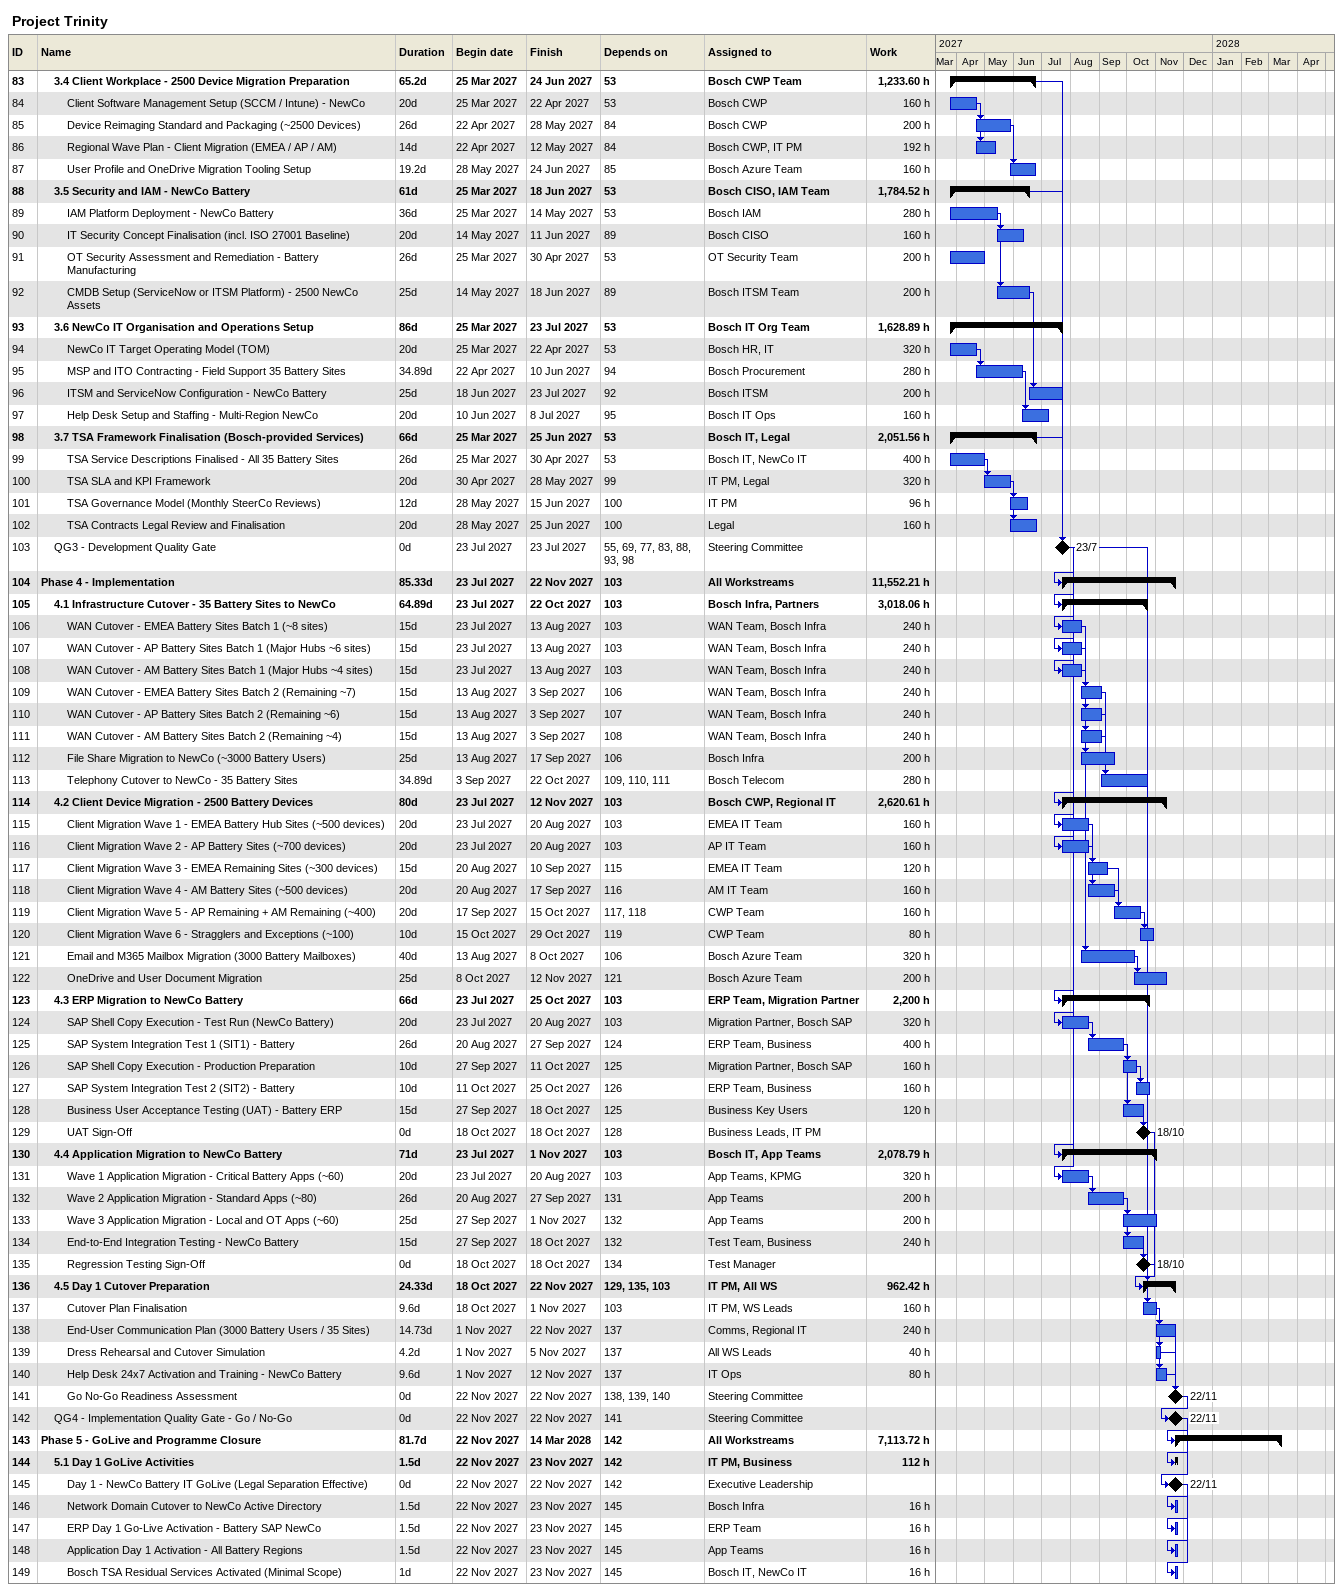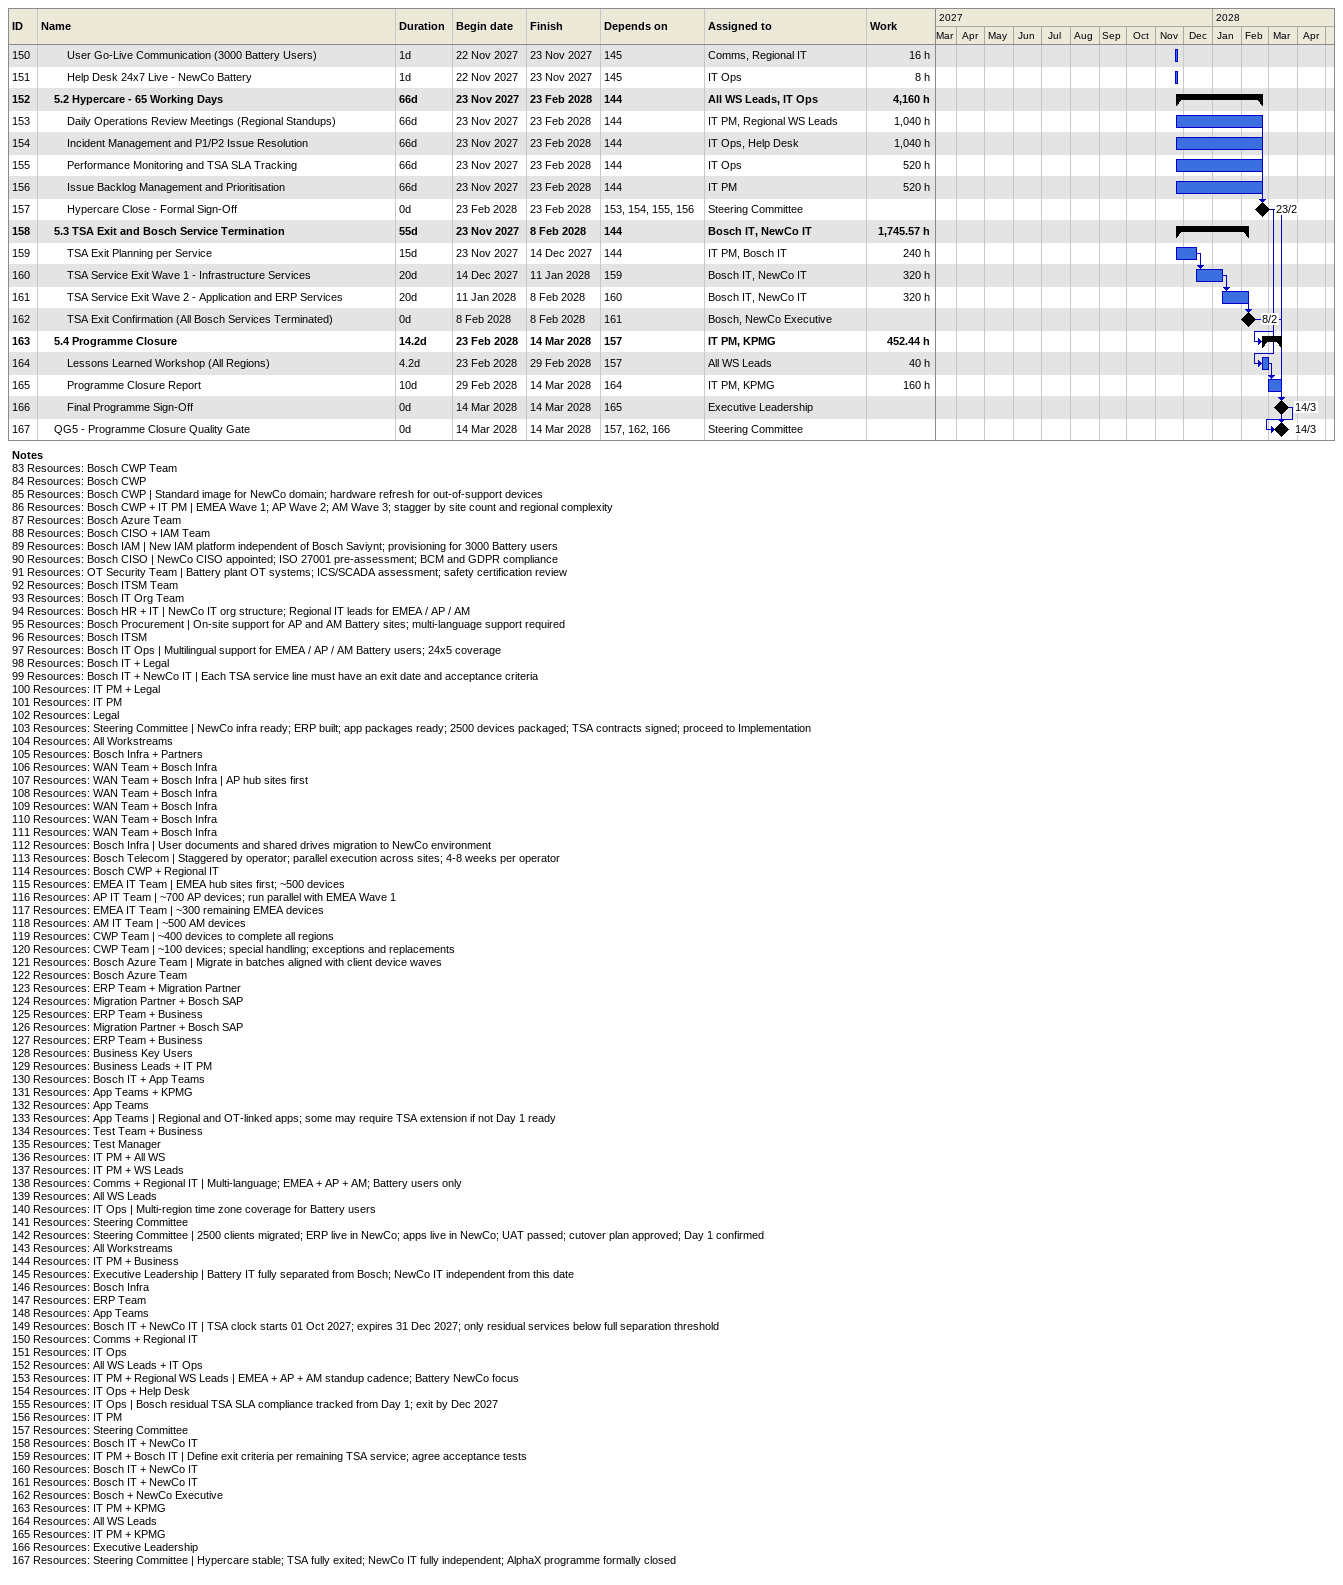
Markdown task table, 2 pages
Project Trinity

| ID | Level | Task | Duration | Start | Finish | Predecessors | Resources | Work (h) |
|---|---|---|---|---|---|---|---|---|
| 83 | 2 | **3.4 Client Workplace - 2500 Device Migration Preparation** | 65.2d | 2027-03-25 | 2027-06-24 | 53 | Bosch CWP Team | 1233.60 |
| 84 | 3 | Client Software Management Setup (SCCM / Intune) - NewCo | 20d | 2027-03-25 | 2027-04-22 | 53 | Bosch CWP | 160 |
| 85 | 3 | Device Reimaging Standard and Packaging (~2500 Devices) | 26d | 2027-04-22 | 2027-05-28 | 84 | Bosch CWP | 200 |
| 86 | 3 | Regional Wave Plan - Client Migration (EMEA / AP / AM) | 14d | 2027-04-22 | 2027-05-12 | 84 | Bosch CWP, IT PM | 192 |
| 87 | 3 | User Profile and OneDrive Migration Tooling Setup | 19.2d | 2027-05-28 | 2027-06-24 | 85 | Bosch Azure Team | 160 |
| 88 | 2 | **3.5 Security and IAM - NewCo Battery** | 61d | 2027-03-25 | 2027-06-18 | 53 | Bosch CISO, IAM Team | 1784.52 |
| 89 | 3 | IAM Platform Deployment - NewCo Battery | 36d | 2027-03-25 | 2027-05-14 | 53 | Bosch IAM | 280 |
| 90 | 3 | IT Security Concept Finalisation (incl. ISO 27001 Baseline) | 20d | 2027-05-14 | 2027-06-11 | 89 | Bosch CISO | 160 |
| 91 | 3 | OT Security Assessment and Remediation - Battery Manufacturing | 26d | 2027-03-25 | 2027-04-30 | 53 | OT Security Team | 200 |
| 92 | 3 | CMDB Setup (ServiceNow or ITSM Platform) - 2500 NewCo Assets | 25d | 2027-05-14 | 2027-06-18 | 89 | Bosch ITSM Team | 200 |
| 93 | 2 | **3.6 NewCo IT Organisation and Operations Setup** | 86d | 2027-03-25 | 2027-07-23 | 53 | Bosch IT Org Team | 1628.89 |
| 94 | 3 | NewCo IT Target Operating Model (TOM) | 20d | 2027-03-25 | 2027-04-22 | 53 | Bosch HR, IT | 320 |
| 95 | 3 | MSP and ITO Contracting - Field Support 35 Battery Sites | 34.89d | 2027-04-22 | 2027-06-10 | 94 | Bosch Procurement | 280 |
| 96 | 3 | ITSM and ServiceNow Configuration - NewCo Battery | 25d | 2027-06-18 | 2027-07-23 | 92 | Bosch ITSM | 200 |
| 97 | 3 | Help Desk Setup and Staffing - Multi-Region NewCo | 20d | 2027-06-10 | 2027-07-08 | 95 | Bosch IT Ops | 160 |
| 98 | 2 | **3.7 TSA Framework Finalisation (Bosch-provided Services)** | 66d | 2027-03-25 | 2027-06-25 | 53 | Bosch IT, Legal | 2051.56 |
| 99 | 3 | TSA Service Descriptions Finalised - All 35 Battery Sites | 26d | 2027-03-25 | 2027-04-30 | 53 | Bosch IT, NewCo IT | 400 |
| 100 | 3 | TSA SLA and KPI Framework | 20d | 2027-04-30 | 2027-05-28 | 99 | IT PM, Legal | 320 |
| 101 | 3 | TSA Governance Model (Monthly SteerCo Reviews) | 12d | 2027-05-28 | 2027-06-15 | 100 | IT PM | 96 |
| 102 | 3 | TSA Contracts Legal Review and Finalisation | 20d | 2027-05-28 | 2027-06-25 | 100 | Legal | 160 |
| 103 | 2 | QG3 - Development Quality Gate | 0d | 2027-07-23 | 2027-07-23 | 55, 69, 77, 83, 88, 93, 98 | Steering Committee |  |
| 104 | 1 | **Phase 4 - Implementation** | 85.33d | 2027-07-23 | 2027-11-22 | 103 | All Workstreams | 11552.21 |
| 105 | 2 | **4.1 Infrastructure Cutover - 35 Battery Sites to NewCo** | 64.89d | 2027-07-23 | 2027-10-22 | 103 | Bosch Infra, Partners | 3018.06 |
| 106 | 3 | WAN Cutover - EMEA Battery Sites Batch 1 (~8 sites) | 15d | 2027-07-23 | 2027-08-13 | 103 | WAN Team, Bosch Infra | 240 |
| 107 | 3 | WAN Cutover - AP Battery Sites Batch 1 (Major Hubs ~6 sites) | 15d | 2027-07-23 | 2027-08-13 | 103 | WAN Team, Bosch Infra | 240 |
| 108 | 3 | WAN Cutover - AM Battery Sites Batch 1 (Major Hubs ~4 sites) | 15d | 2027-07-23 | 2027-08-13 | 103 | WAN Team, Bosch Infra | 240 |
| 109 | 3 | WAN Cutover - EMEA Battery Sites Batch 2 (Remaining ~7) | 15d | 2027-08-13 | 2027-09-03 | 106 | WAN Team, Bosch Infra | 240 |
| 110 | 3 | WAN Cutover - AP Battery Sites Batch 2 (Remaining ~6) | 15d | 2027-08-13 | 2027-09-03 | 107 | WAN Team, Bosch Infra | 240 |
| 111 | 3 | WAN Cutover - AM Battery Sites Batch 2 (Remaining ~4) | 15d | 2027-08-13 | 2027-09-03 | 108 | WAN Team, Bosch Infra | 240 |
| 112 | 3 | File Share Migration to NewCo (~3000 Battery Users) | 25d | 2027-08-13 | 2027-09-17 | 106 | Bosch Infra | 200 |
| 113 | 3 | Telephony Cutover to NewCo - 35 Battery Sites | 34.89d | 2027-09-03 | 2027-10-22 | 109, 110, 111 | Bosch Telecom | 280 |
| 114 | 2 | **4.2 Client Device Migration - 2500 Battery Devices** | 80d | 2027-07-23 | 2027-11-12 | 103 | Bosch CWP, Regional IT | 2620.61 |
| 115 | 3 | Client Migration Wave 1 - EMEA Battery Hub Sites (~500 devices) | 20d | 2027-07-23 | 2027-08-20 | 103 | EMEA IT Team | 160 |
| 116 | 3 | Client Migration Wave 2 - AP Battery Sites (~700 devices) | 20d | 2027-07-23 | 2027-08-20 | 103 | AP IT Team | 160 |
| 117 | 3 | Client Migration Wave 3 - EMEA Remaining Sites (~300 devices) | 15d | 2027-08-20 | 2027-09-10 | 115 | EMEA IT Team | 120 |
| 118 | 3 | Client Migration Wave 4 - AM Battery Sites (~500 devices) | 20d | 2027-08-20 | 2027-09-17 | 116 | AM IT Team | 160 |
| 119 | 3 | Client Migration Wave 5 - AP Remaining + AM Remaining (~400) | 20d | 2027-09-17 | 2027-10-15 | 117, 118 | CWP Team | 160 |
| 120 | 3 | Client Migration Wave 6 - Stragglers and Exceptions (~100) | 10d | 2027-10-15 | 2027-10-29 | 119 | CWP Team | 80 |
| 121 | 3 | Email and M365 Mailbox Migration (3000 Battery Mailboxes) | 40d | 2027-08-13 | 2027-10-08 | 106 | Bosch Azure Team | 320 |
| 122 | 3 | OneDrive and User Document Migration | 25d | 2027-10-08 | 2027-11-12 | 121 | Bosch Azure Team | 200 |
| 123 | 2 | **4.3 ERP Migration to NewCo Battery** | 66d | 2027-07-23 | 2027-10-25 | 103 | ERP Team, Migration Partner | 2200 |
| 124 | 3 | SAP Shell Copy Execution - Test Run (NewCo Battery) | 20d | 2027-07-23 | 2027-08-20 | 103 | Migration Partner, Bosch SAP | 320 |
| 125 | 3 | SAP System Integration Test 1 (SIT1) - Battery | 26d | 2027-08-20 | 2027-09-27 | 124 | ERP Team, Business | 400 |
| 126 | 3 | SAP Shell Copy Execution - Production Preparation | 10d | 2027-09-27 | 2027-10-11 | 125 | Migration Partner, Bosch SAP | 160 |
| 127 | 3 | SAP System Integration Test 2 (SIT2) - Battery | 10d | 2027-10-11 | 2027-10-25 | 126 | ERP Team, Business | 160 |
| 128 | 3 | Business User Acceptance Testing (UAT) - Battery ERP | 15d | 2027-09-27 | 2027-10-18 | 125 | Business Key Users | 120 |
| 129 | 3 | UAT Sign-Off | 0d | 2027-10-18 | 2027-10-18 | 128 | Business Leads, IT PM |  |
| 130 | 2 | **4.4 Application Migration to NewCo Battery** | 71d | 2027-07-23 | 2027-11-01 | 103 | Bosch IT, App Teams | 2078.79 |
| 131 | 3 | Wave 1 Application Migration - Critical Battery Apps (~60) | 20d | 2027-07-23 | 2027-08-20 | 103 | App Teams, KPMG | 320 |
| 132 | 3 | Wave 2 Application Migration - Standard Apps (~80) | 26d | 2027-08-20 | 2027-09-27 | 131 | App Teams | 200 |
| 133 | 3 | Wave 3 Application Migration - Local and OT Apps (~60) | 25d | 2027-09-27 | 2027-11-01 | 132 | App Teams | 200 |
| 134 | 3 | End-to-End Integration Testing - NewCo Battery | 15d | 2027-09-27 | 2027-10-18 | 132 | Test Team, Business | 240 |
| 135 | 3 | Regression Testing Sign-Off | 0d | 2027-10-18 | 2027-10-18 | 134 | Test Manager |  |
| 136 | 2 | **4.5 Day 1 Cutover Preparation** | 24.33d | 2027-10-18 | 2027-11-22 | 129, 135, 103 | IT PM, All WS | 962.42 |
| 137 | 3 | Cutover Plan Finalisation | 9.6d | 2027-10-18 | 2027-11-01 | 103 | IT PM, WS Leads | 160 |
| 138 | 3 | End-User Communication Plan (3000 Battery Users / 35 Sites) | 14.73d | 2027-11-01 | 2027-11-22 | 137 | Comms, Regional IT | 240 |
| 139 | 3 | Dress Rehearsal and Cutover Simulation | 4.2d | 2027-11-01 | 2027-11-05 | 137 | All WS Leads | 40 |
| 140 | 3 | Help Desk 24x7 Activation and Training - NewCo Battery | 9.6d | 2027-11-01 | 2027-11-12 | 137 | IT Ops | 80 |
| 141 | 3 | Go No-Go Readiness Assessment | 0d | 2027-11-22 | 2027-11-22 | 138, 139, 140 | Steering Committee |  |
| 142 | 2 | QG4 - Implementation Quality Gate - Go / No-Go | 0d | 2027-11-22 | 2027-11-22 | 141 | Steering Committee |  |
| 143 | 1 | **Phase 5 - GoLive and Programme Closure** | 81.7d | 2027-11-22 | 2028-03-14 | 142 | All Workstreams | 7113.72 |
| 144 | 2 | **5.1 Day 1 GoLive Activities** | 1.5d | 2027-11-22 | 2027-11-23 | 142 | IT PM, Business | 112 |
| 145 | 3 | Day 1 - NewCo Battery IT GoLive (Legal Separation Effective) | 0d | 2027-11-22 | 2027-11-22 | 142 | Executive Leadership |  |
| 146 | 3 | Network Domain Cutover to NewCo Active Directory | 1.5d | 2027-11-22 | 2027-11-23 | 145 | Bosch Infra | 16 |
| 147 | 3 | ERP Day 1 Go-Live Activation - Battery SAP NewCo | 1.5d | 2027-11-22 | 2027-11-23 | 145 | ERP Team | 16 |
| 148 | 3 | Application Day 1 Activation - All Battery Regions | 1.5d | 2027-11-22 | 2027-11-23 | 145 | App Teams | 16 |
| 149 | 3 | Bosch TSA Residual Services Activated (Minimal Scope) | 1d | 2027-11-22 | 2027-11-23 | 145 | Bosch IT, NewCo IT | 16 |
| 150 | 3 | User Go-Live Communication (3000 Battery Users) | 1d | 2027-11-22 | 2027-11-23 | 145 | Comms, Regional IT | 16 |
| 151 | 3 | Help Desk 24x7 Live - NewCo Battery | 1d | 2027-11-22 | 2027-11-23 | 145 | IT Ops | 8 |
| 152 | 2 | **5.2 Hypercare - 65 Working Days** | 66d | 2027-11-23 | 2028-02-23 | 144 | All WS Leads, IT Ops | 4160 |
| 153 | 3 | Daily Operations Review Meetings (Regional Standups) | 66d | 2027-11-23 | 2028-02-23 | 144 | IT PM, Regional WS Leads | 1040 |
| 154 | 3 | Incident Management and P1/P2 Issue Resolution | 66d | 2027-11-23 | 2028-02-23 | 144 | IT Ops, Help Desk | 1040 |
| 155 | 3 | Performance Monitoring and TSA SLA Tracking | 66d | 2027-11-23 | 2028-02-23 | 144 | IT Ops | 520 |
| 156 | 3 | Issue Backlog Management and Prioritisation | 66d | 2027-11-23 | 2028-02-23 | 144 | IT PM | 520 |
| 157 | 3 | Hypercare Close - Formal Sign-Off | 0d | 2028-02-23 | 2028-02-23 | 153, 154, 155, 156 | Steering Committee |  |
| 158 | 2 | **5.3 TSA Exit and Bosch Service Termination** | 55d | 2027-11-23 | 2028-02-08 | 144 | Bosch IT, NewCo IT | 1745.57 |
| 159 | 3 | TSA Exit Planning per Service | 15d | 2027-11-23 | 2027-12-14 | 144 | IT PM, Bosch IT | 240 |
| 160 | 3 | TSA Service Exit Wave 1 - Infrastructure Services | 20d | 2027-12-14 | 2028-01-11 | 159 | Bosch IT, NewCo IT | 320 |
| 161 | 3 | TSA Service Exit Wave 2 - Application and ERP Services | 20d | 2028-01-11 | 2028-02-08 | 160 | Bosch IT, NewCo IT | 320 |
| 162 | 3 | TSA Exit Confirmation (All Bosch Services Terminated) | 0d | 2028-02-08 | 2028-02-08 | 161 | Bosch, NewCo Executive |  |
| 163 | 2 | **5.4 Programme Closure** | 14.2d | 2028-02-23 | 2028-03-14 | 157 | IT PM, KPMG | 452.44 |
| 164 | 3 | Lessons Learned Workshop (All Regions) | 4.2d | 2028-02-23 | 2028-02-29 | 157 | All WS Leads | 40 |
| 165 | 3 | Programme Closure Report | 10d | 2028-02-29 | 2028-03-14 | 164 | IT PM, KPMG | 160 |
| 166 | 3 | Final Programme Sign-Off | 0d | 2028-03-14 | 2028-03-14 | 165 | Executive Leadership |  |
| 167 | 2 | QG5 - Programme Closure Quality Gate | 0d | 2028-03-14 | 2028-03-14 | 157, 162, 166 | Steering Committee |  |

Notes
- 83: Resources: Bosch CWP Team
- 84: Resources: Bosch CWP
- 85: Resources: Bosch CWP | Standard image for NewCo domain; hardware refresh for out-of-support devices
- 86: Resources: Bosch CWP + IT PM | EMEA Wave 1; AP Wave 2; AM Wave 3; stagger by site count and regional complexity
- 87: Resources: Bosch Azure Team
- 88: Resources: Bosch CISO + IAM Team
- 89: Resources: Bosch IAM | New IAM platform independent of Bosch Saviynt; provisioning for 3000 Battery users
- 90: Resources: Bosch CISO | NewCo CISO appointed; ISO 27001 pre-assessment; BCM and GDPR compliance
- 91: Resources: OT Security Team | Battery plant OT systems; ICS/SCADA assessment; safety certification review
- 92: Resources: Bosch ITSM Team
- 93: Resources: Bosch IT Org Team
- 94: Resources: Bosch HR + IT | NewCo IT org structure; Regional IT leads for EMEA / AP / AM
- 95: Resources: Bosch Procurement | On-site support for AP and AM Battery sites; multi-language support required
- 96: Resources: Bosch ITSM
- 97: Resources: Bosch IT Ops | Multilingual support for EMEA / AP / AM Battery users; 24x5 coverage
- 98: Resources: Bosch IT + Legal
- 99: Resources: Bosch IT + NewCo IT | Each TSA service line must have an exit date and acceptance criteria
- 100: Resources: IT PM + Legal
- 101: Resources: IT PM
- 102: Resources: Legal
- 103: Resources: Steering Committee | NewCo infra ready; ERP built; app packages ready; 2500 devices packaged; TSA contracts signed; proceed to Implementation
- 104: Resources: All Workstreams
- 105: Resources: Bosch Infra + Partners
- 106: Resources: WAN Team + Bosch Infra
- 107: Resources: WAN Team + Bosch Infra | AP hub sites first
- 108: Resources: WAN Team + Bosch Infra
- 109: Resources: WAN Team + Bosch Infra
- 110: Resources: WAN Team + Bosch Infra
- 111: Resources: WAN Team + Bosch Infra
- 112: Resources: Bosch Infra | User documents and shared drives migration to NewCo environment
- 113: Resources: Bosch Telecom | Staggered by operator; parallel execution across sites; 4-8 weeks per operator
- 114: Resources: Bosch CWP + Regional IT
- 115: Resources: EMEA IT Team | EMEA hub sites first; ~500 devices
- 116: Resources: AP IT Team | ~700 AP devices; run parallel with EMEA Wave 1
- 117: Resources: EMEA IT Team | ~300 remaining EMEA devices
- 118: Resources: AM IT Team | ~500 AM devices
- 119: Resources: CWP Team | ~400 devices to complete all regions
- 120: Resources: CWP Team | ~100 devices; special handling; exceptions and replacements
- 121: Resources: Bosch Azure Team | Migrate in batches aligned with client device waves
- 122: Resources: Bosch Azure Team
- 123: Resources: ERP Team + Migration Partner
- 124: Resources: Migration Partner + Bosch SAP
- 125: Resources: ERP Team + Business
- 126: Resources: Migration Partner + Bosch SAP
- 127: Resources: ERP Team + Business
- 128: Resources: Business Key Users
- 129: Resources: Business Leads + IT PM
- 130: Resources: Bosch IT + App Teams
- 131: Resources: App Teams + KPMG
- 132: Resources: App Teams
- 133: Resources: App Teams | Regional and OT-linked apps; some may require TSA extension if not Day 1 ready
- 134: Resources: Test Team + Business
- 135: Resources: Test Manager
- 136: Resources: IT PM + All WS
- 137: Resources: IT PM + WS Leads
- 138: Resources: Comms + Regional IT | Multi-language; EMEA + AP + AM; Battery users only
- 139: Resources: All WS Leads
- 140: Resources: IT Ops | Multi-region time zone coverage for Battery users
- 141: Resources: Steering Committee
- 142: Resources: Steering Committee | 2500 clients migrated; ERP live in NewCo; apps live in NewCo; UAT passed; cutover plan approved; Day 1 confirmed
- 143: Resources: All Workstreams
- 144: Resources: IT PM + Business
- 145: Resources: Executive Leadership | Battery IT fully separated from Bosch; NewCo IT independent from this date
- 146: Resources: Bosch Infra
- 147: Resources: ERP Team
- 148: Resources: App Teams
- 149: Resources: Bosch IT + NewCo IT | TSA clock starts 01 Oct 2027; expires 31 Dec 2027; only residual services below full separation threshold
- 150: Resources: Comms + Regional IT
- 151: Resources: IT Ops
- 152: Resources: All WS Leads + IT Ops
- 153: Resources: IT PM + Regional WS Leads | EMEA + AP + AM standup cadence; Battery NewCo focus
- 154: Resources: IT Ops + Help Desk
- 155: Resources: IT Ops | Bosch residual TSA SLA compliance tracked from Day 1; exit by Dec 2027
- 156: Resources: IT PM
- 157: Resources: Steering Committee
- 158: Resources: Bosch IT + NewCo IT
- 159: Resources: IT PM + Bosch IT | Define exit criteria per remaining TSA service; agree acceptance tests
- 160: Resources: Bosch IT + NewCo IT
- 161: Resources: Bosch IT + NewCo IT
- 162: Resources: Bosch + NewCo Executive
- 163: Resources: IT PM + KPMG
- 164: Resources: All WS Leads
- 165: Resources: IT PM + KPMG
- 166: Resources: Executive Leadership
- 167: Resources: Steering Committee | Hypercare stable; TSA fully exited; NewCo IT fully independent; AlphaX programme formally closed
